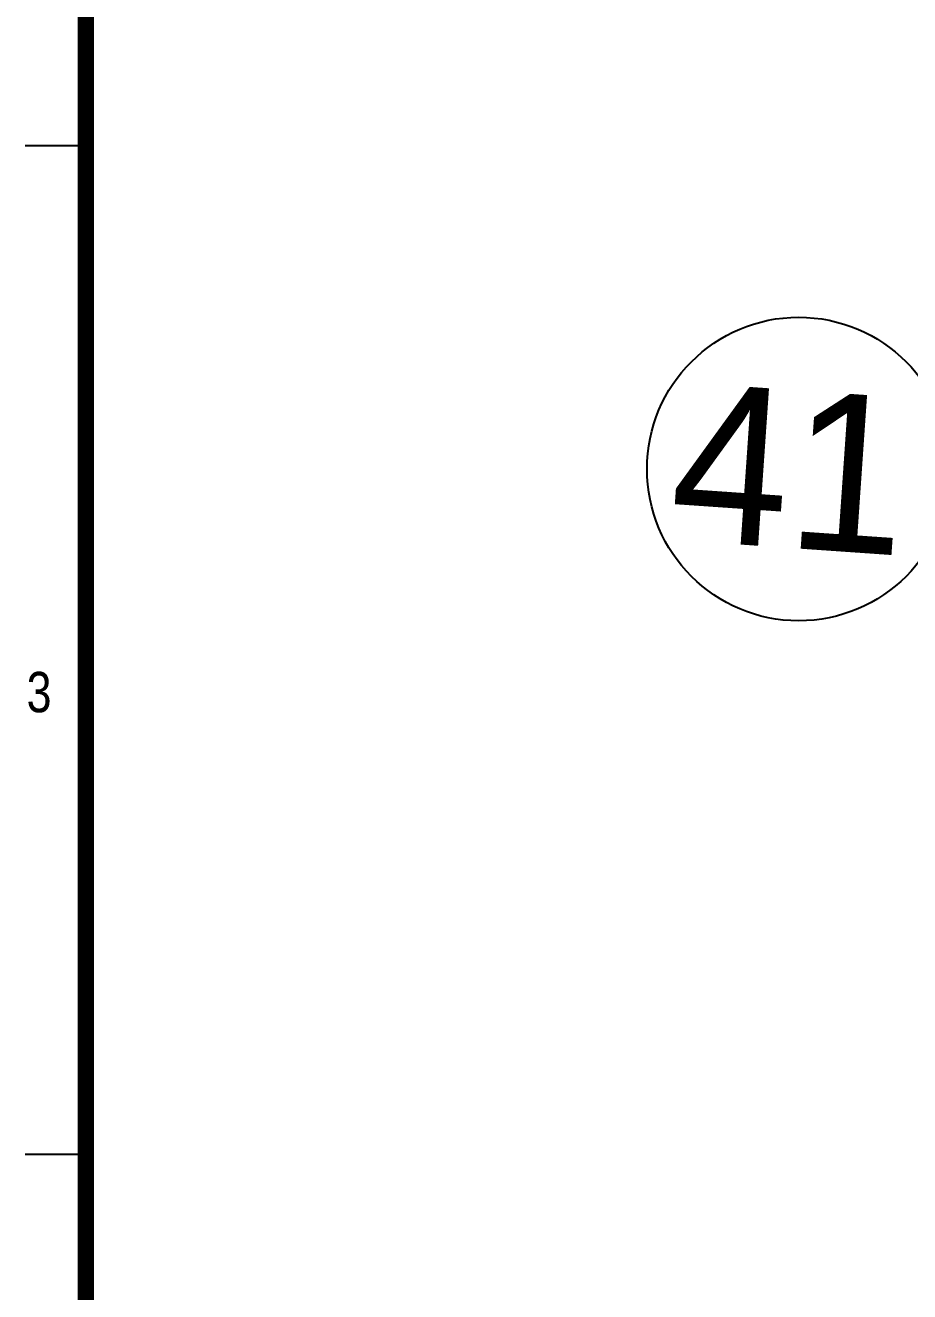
# Model space of a CAD drawing. Extents: x -425 to 6552, y -3049 to 3105.
# Drawn here: x -250.2 to -206.3, y -1740.2 to -1677.4 of the extents above; entities that cross this region are included whole.
import ezdxf

# ---------------------------------------------------------------- set-up
doc = ezdxf.new("R2010")
doc.units = 0
doc.layers.get('0').update_dxf_attribs({"linetype": 'CONTINUOUS'})
doc.layers.add('DIM', color=1, linetype='CONTINUOUS')
doc.styles.get("Standard").update_dxf_attribs({"font": 'gulim.ttc', "width": 0.8, "height": 2})
doc.styles.add('TEXTSTYLE_3', font='GOTHIC.TTF')

msp = doc.modelspace()

# ---------------------------------------------------------------- linework, layer by layer
for p, q in [((-247.155, -1683.387), (-250.155, -1683.387)), ((-247.155, -1733.387), (-250.155, -1733.387))]:
    msp.add_line(p, q)
at = {"const_width": 0.8}
msp.add_lwpolyline([(302.845, -1553.387), (-247.155, -1553.387), (-247.155, -1933.387), (302.845, -1933.387)], close=True, dxfattribs=at)
at = {"layer": 'DIM', "color": 1, "linetype": 'CONTINUOUS'}
msp.add_circle((-211.804, -1699.41), 7.524, dxfattribs=at)

# ---------------------------------------------------------------- texts
at = {"width": 0.85}
msp.add_text('3', height=2, dxfattribs=at).set_placement((-250.091, -1711.467))
at = {"layer": 'DIM', "color": 1, "linetype": 'CONTINUOUS', "insert": (-217.769, -1695.096), "char_height": 7.8261, "width": 10.2356, "attachment_point": 1, "rotation": 356.03574, "style": 'TEXTSTYLE_3'}
msp.add_mtext('41', dxfattribs=at)

doc.saveas('drawing.dxf')
